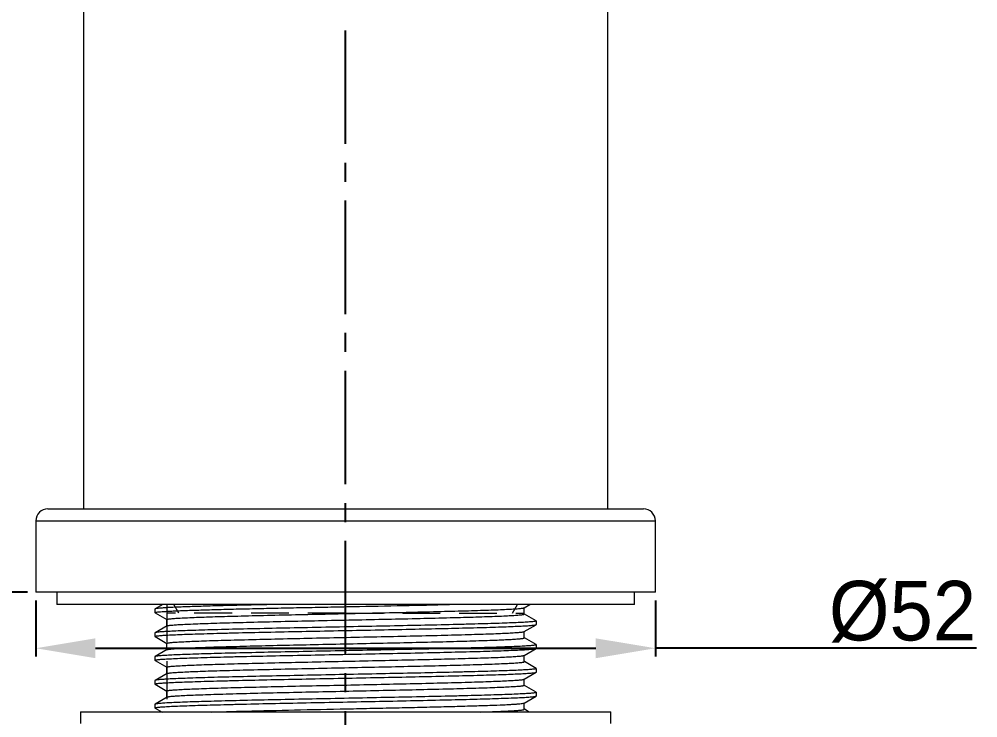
# Model space of a CAD drawing. Extents: x 8750 to 9170, y -15794 to -15200.
# Drawn here: x 8807.1 to 8887.6, y -15671 to -15612.3 of the extents above; entities that cross this region are included whole.
import ezdxf

# ---------------------------------------------------------------- set-up
doc = ezdxf.new("R2010")
doc.units = 0
doc.header["$MEASUREMENT"] = 0
doc.linetypes.add('CENTER2', pattern=[28.575, 19.05, -3.175, 3.175, -3.175])
doc.linetypes.add('HIDDEN2', pattern=[4.7625, 3.175, -1.5875])
doc.layers.get('DEFPOINTS').update_dxf_attribs({"linetype": 'CONTINUOUS'})
doc.layers.add('1', color=4, linetype='HIDDEN2', lineweight=13)
doc.layers.add('5', color=2, linetype='CONTINUOUS', lineweight=9)
doc.layers.add('CENTER', color=1, linetype='CENTER2')
doc.styles.get("Standard").update_dxf_attribs({"font": 'Gulim.ttf'})
doc.dimstyles.new('STANDARD$0', dxfattribs={"dimtxt": 3.5, "dimasz": 2.5, "dimexe": 0.7, "dimexo": 0.7, "dimgap": 0.5, "dimtad": 3, "dimdec": 4, "dimdsep": 46, "dimtxsty": 'Standard', "dimcen": 0, "dimclrd": 2, "dimclre": 2, "dimclrt": 4, "dimadec": 0, "dimazin": 0, "dimtp": 0.2, "dimtm": 0.1, "dimtfac": 0.5, "dimtdec": 4, "dimtmove": 1, "dimatfit": 3, "dimfxl": 0, "dimtolj": 1, "dimarcsym": 0})

# ---------------------------------------------------------------- blocks, each defined once
blk = doc.blocks.new('*D7')
at = {"layer": '5', "color": 2, "lineweight": -2}
for p, q in [((8797.392, -15395.959), (8787.886, -15395.959)), ((8788.586, -15400.959), (8788.586, -15655.459)), ((8807.834, -15660.459), (8787.886, -15660.459))]:
    blk.add_line(p, q, dxfattribs=at)
at = {"layer": '5', "color": 2}
for points in [[(8787.753, -15400.959), (8789.419, -15400.959), (8788.586, -15395.959)], [(8787.753, -15655.459), (8789.419, -15655.459), (8788.586, -15660.459)]]:
    blk.add_solid(points, dxfattribs=at)
at = {"layer": 'DEFPOINTS', "color": 0}
for p in [(8798.092, -15395.959), (8788.586, -15660.459), (8808.534, -15660.459)]:
    blk.add_point(p, dxfattribs=at)
at = {"layer": '5', "color": 4, "insert": (8783.133, -15527.593), "char_height": 5, "attachment_point": 5, "rotation": 90}
blk.add_mtext('\\A1;264.5', dxfattribs=at)
blk = doc.blocks.new('*D2')
at = {"layer": '5', "color": 2, "lineweight": -2}
for p, q in [((8808.534, -15661.159), (8808.534, -15665.865)), ((8860.534, -15661.159), (8860.534, -15665.865)), ((8813.534, -15665.165), (8855.534, -15665.165)), ((8887.501, -15665.165), (8860.534, -15665.165))]:
    blk.add_line(p, q, dxfattribs=at)
at = {"layer": '5', "color": 2}
for points in [[(8813.534, -15664.332), (8813.534, -15665.999), (8808.534, -15665.165)], [(8855.534, -15664.332), (8855.534, -15665.999), (8860.534, -15665.165)]]:
    blk.add_solid(points, dxfattribs=at)
at = {"layer": 'DEFPOINTS', "color": 0}
for p in [(8808.534, -15660.459), (8860.534, -15660.459), (8860.534, -15665.165)]:
    blk.add_point(p, dxfattribs=at)
at = {"layer": '5', "color": 4, "insert": (8881.286, -15662.102), "char_height": 5, "attachment_point": 5}
blk.add_mtext('\\A1;%%C52', dxfattribs=at)

msp = doc.modelspace()

# ---------------------------------------------------------------- linework, layer by layer
at = {"layer": '1', "color": 7, "linetype": 'Continuous', "lineweight": 18}
for p, q in [((8812.534, -15505.959), (8812.534, -15653.459)), ((8856.534, -15653.459), (8856.534, -15505.959)), ((8809.534, -15653.459), (8859.534, -15653.459)), ((8808.534, -15654.459), (8808.534, -15660.459)), ((8860.534, -15660.459), (8860.534, -15654.459)), ((8860.534, -15660.459), (8808.534, -15660.459)), ((8810.284, -15660.459), (8810.284, -15661.491)), ((8858.784, -15661.491), (8858.784, -15660.459)), ((8858.784, -15661.491), (8810.284, -15661.491)), ((8812.284, -15670.491), (8812.284, -15671.491)), ((8812.284, -15670.491), (8856.784, -15670.491)), ((8856.784, -15671.491), (8856.784, -15670.491))]:
    msp.add_line(p, q, dxfattribs=at)
at = {"layer": '1', "color": 1, "linetype": 'Continuous', "lineweight": 13}
msp.add_line((8808.534, -15654.459), (8860.534, -15654.459), dxfattribs=at)
at = {"layer": '1', "color": 7, "linetype": 'Continuous'}
for p, q in [((8819.185, -15661.491), (8818.543, -15661.862)), ((8849.524, -15661.764), (8849.996, -15661.491)), ((8818.543, -15661.862), (8818.534, -15661.872)), ((8818.534, -15661.873), (8818.534, -15662.174)), ((8818.543, -15662.185), (8818.534, -15662.174)), ((8818.543, -15662.186), (8819.531, -15662.756)), ((8849.534, -15662.296), (8849.534, -15661.764)), ((8850.525, -15662.862), (8849.537, -15662.291)), ((8819.544, -15663.284), (8818.543, -15663.862)), ((8819.534, -15663.296), (8819.534, -15662.752)), ((8849.524, -15663.764), (8850.525, -15663.186)), ((8850.525, -15662.862), (8850.534, -15662.872)), ((8850.525, -15663.185), (8850.534, -15663.174)), ((8850.534, -15662.872), (8850.534, -15663.174)), ((8818.543, -15663.862), (8818.534, -15663.873)), ((8818.534, -15663.872), (8818.534, -15664.174)), ((8849.534, -15664.295), (8849.534, -15663.764)), ((8818.543, -15664.185), (8818.534, -15664.174)), ((8818.543, -15664.186), (8819.531, -15664.756)), ((8819.534, -15665.295), (8819.534, -15664.751)), ((8850.525, -15664.862), (8849.537, -15664.291)), ((8850.525, -15664.862), (8850.534, -15664.873)), ((8850.534, -15664.873), (8850.534, -15665.175)), ((8819.544, -15665.284), (8818.543, -15665.862)), ((8849.524, -15665.764), (8850.525, -15665.186)), ((8850.525, -15665.185), (8850.534, -15665.175)), ((8818.543, -15665.862), (8818.534, -15665.872)), ((8818.534, -15665.872), (8818.534, -15666.175)), ((8818.543, -15666.185), (8818.534, -15666.175)), ((8818.543, -15666.186), (8819.531, -15666.756)), ((8849.534, -15666.295), (8849.534, -15665.764)), ((8850.525, -15666.862), (8849.537, -15666.291)), ((8819.544, -15667.284), (8818.543, -15667.862)), ((8819.534, -15667.295), (8819.534, -15666.751)), ((8849.524, -15667.764), (8850.525, -15667.186)), ((8850.525, -15666.862), (8850.534, -15666.873)), ((8850.525, -15667.185), (8850.534, -15667.175)), ((8850.534, -15666.873), (8850.534, -15667.175)), ((8818.543, -15667.862), (8818.534, -15667.872)), ((8818.534, -15667.873), (8818.534, -15668.175)), ((8849.534, -15668.295), (8849.534, -15667.764)), ((8818.543, -15668.185), (8818.534, -15668.175)), ((8818.543, -15668.186), (8819.531, -15668.756)), ((8819.534, -15669.295), (8819.534, -15668.751)), ((8850.525, -15668.862), (8849.537, -15668.291)), ((8850.525, -15668.862), (8850.534, -15668.872)), ((8850.534, -15668.872), (8850.534, -15669.175)), ((8819.544, -15669.284), (8818.543, -15669.862)), ((8849.524, -15669.764), (8850.525, -15669.186)), ((8849.534, -15670.296), (8849.534, -15669.764)), ((8850.525, -15669.185), (8850.534, -15669.175)), ((8818.543, -15669.862), (8818.534, -15669.873)), ((8818.534, -15669.872), (8818.534, -15670.175)), ((8818.543, -15670.185), (8818.534, -15670.175)), ((8818.543, -15670.186), (8819.128, -15670.524)), ((8849.94, -15670.524), (8849.537, -15670.291))]:
    msp.add_line(p, q, dxfattribs=at)
at = {"layer": '1'}
for p, q in [((8819.534, -15661.491), (8819.534, -15670.491)), ((8820.534, -15662.223), (8820.111, -15661.491)), ((8848.534, -15662.223), (8848.957, -15661.491)), ((8834.534, -15662.223), (8819.534, -15662.223)), ((8834.534, -15662.223), (8849.534, -15662.223))]:
    msp.add_line(p, q, dxfattribs=at)
at = {"layer": '1', "color": 7, "linetype": 'Continuous', "lineweight": 18}
for centre, start, end in [((8809.534, -15654.459), 90, 180), ((8859.534, -15654.459), 0, 90)]:
    msp.add_arc(centre, 1, start, end, dxfattribs=at)
at = {"layer": '1', "color": 7, "linetype": 'Continuous'}
for points, knots in [([(8818.534, -15662.173), (8818.536, -15662.168), (8818.551, -15662.159), (8818.58, -15662.15), (8818.629, -15662.139), (8818.727, -15662.124), (8818.895, -15662.105), (8819.148, -15662.085), (8819.47, -15662.065), (8819.86, -15662.044), (8820.315, -15662.022), (8821.047, -15661.992), (8822.109, -15661.956), (8823.545, -15661.915), (8825.177, -15661.872), (8826.977, -15661.831), (8828.912, -15661.789), (8830.947, -15661.746), (8833.047, -15661.704), (8835.866, -15661.648), (8839.267, -15661.58), (8841.955, -15661.522), (8843.242, -15661.491)], [0, 0, 0, 0, 0.00064, 0.001913, 0.003879, 0.006552, 0.014025, 0.024319, 0.037394, 0.053196, 0.071653, 0.092688, 0.142095, 0.200539, 0.266977, 0.34022, 0.41896, 0.501789, 0.587226, 0.673746, 0.843854, 1, 1, 1, 1]), ([(8828.72, -15661.491), (8828.02, -15661.506), (8826.675, -15661.536), (8824.755, -15661.582), (8823.042, -15661.626), (8821.572, -15661.673), (8820.513, -15661.711), (8819.811, -15661.744), (8819.4, -15661.767), (8819.069, -15661.79), (8818.818, -15661.811), (8818.654, -15661.834), (8818.568, -15661.847), (8818.543, -15661.862)], [0, 0, 0, 0, 0.206292, 0.396147, 0.565552, 0.710927, 0.829202, 0.877373, 0.91789, 0.950537, 0.975157, 0.991638, 1, 1, 1, 1]), ([(8818.534, -15662.175), (8818.534, -15662.175), (8818.534, -15662.174), (8818.534, -15662.173), (8818.534, -15662.173)], [0, 0, 0, 0, 0.49584, 1, 1, 1, 1]), ([(8819.534, -15662.752), (8819.534, -15662.744), (8819.565, -15662.73), (8819.614, -15662.718), (8819.705, -15662.702), (8819.827, -15662.688), (8819.985, -15662.674), (8820.263, -15662.653), (8820.693, -15662.627), (8821.307, -15662.597), (8822.045, -15662.565), (8822.9, -15662.534), (8823.865, -15662.503), (8824.93, -15662.473), (8826.521, -15662.43), (8828.679, -15662.378), (8831.413, -15662.32), (8834.265, -15662.261), (8837.126, -15662.195), (8839.89, -15662.138), (8842.453, -15662.076), (8844.418, -15662.024), (8845.819, -15661.983), (8846.716, -15661.953), (8847.499, -15661.922), (8848.16, -15661.891), (8848.692, -15661.86), (8849.054, -15661.834), (8849.275, -15661.812), (8849.39, -15661.798), (8849.469, -15661.783), (8849.511, -15661.772), (8849.524, -15661.764)], [0, 0, 0, 0, 0.000783, 0.00262, 0.005597, 0.009725, 0.014999, 0.021409, 0.037586, 0.058108, 0.082786, 0.111388, 0.143644, 0.179253, 0.21788, 0.302711, 0.394955, 0.49115, 0.587687, 0.680942, 0.767416, 0.843866, 0.877417, 0.907422, 0.9336, 0.955706, 0.973535, 0.98692, 0.99191, 0.995751, 0.998441, 1, 1, 1, 1]), ([(8819.544, -15663.284), (8819.558, -15663.276), (8819.599, -15663.265), (8819.679, -15663.25), (8819.793, -15663.236), (8820.014, -15663.213), (8820.376, -15663.187), (8820.908, -15663.157), (8821.569, -15663.127), (8822.352, -15663.097), (8823.25, -15663.066), (8824.65, -15663.023), (8826.616, -15662.972), (8829.179, -15662.91), (8831.943, -15662.851), (8834.804, -15662.789), (8837.655, -15662.73), (8840.389, -15662.668), (8842.547, -15662.617), (8844.138, -15662.575), (8845.203, -15662.544), (8846.168, -15662.514), (8847.024, -15662.483), (8847.761, -15662.453), (8848.375, -15662.422), (8848.806, -15662.396), (8849.083, -15662.374), (8849.242, -15662.359), (8849.363, -15662.345), (8849.455, -15662.329), (8849.503, -15662.317), (8849.534, -15662.303), (8849.534, -15662.295)], [0, 0, 0, 0, 0.001558, 0.004249, 0.008091, 0.013082, 0.026468, 0.044296, 0.066401, 0.092577, 0.122583, 0.156134, 0.232584, 0.319058, 0.412313, 0.508849, 0.605044, 0.697287, 0.782117, 0.820743, 0.856351, 0.888606, 0.917206, 0.941883, 0.962405, 0.978583, 0.984995, 0.990271, 0.9944, 0.997378, 0.999216, 1, 1, 1, 1]), ([(8818.534, -15664.173), (8818.537, -15664.164), (8818.571, -15664.153), (8818.627, -15664.139), (8818.728, -15664.124), (8818.861, -15664.109), (8819.033, -15664.094), (8819.334, -15664.072), (8819.799, -15664.046), (8820.459, -15664.016), (8821.251, -15663.985), (8822.168, -15663.955), (8823.202, -15663.925), (8824.341, -15663.894), (8826.042, -15663.851), (8828.346, -15663.801), (8831.264, -15663.739), (8834.304, -15663.68), (8837.352, -15663.618), (8840.295, -15663.559), (8843.022, -15663.497), (8845.113, -15663.446), (8846.601, -15663.403), (8847.554, -15663.372), (8848.385, -15663.342), (8849.085, -15663.312), (8849.649, -15663.282), (8850.032, -15663.256), (8850.265, -15663.233), (8850.385, -15663.219), (8850.468, -15663.204), (8850.511, -15663.193), (8850.525, -15663.185)], [0, 0, 0, 0, 0.000858, 0.0028, 0.005886, 0.010122, 0.015502, 0.022017, 0.038392, 0.059096, 0.083939, 0.112688, 0.145073, 0.180793, 0.219511, 0.304464, 0.39675, 0.492911, 0.589345, 0.682439, 0.768705, 0.844913, 0.878335, 0.908209, 0.934252, 0.956223, 0.973918, 0.987174, 0.992101, 0.995879, 0.998506, 1, 1, 1, 1]), ([(8850.534, -15662.872), (8850.534, -15662.881), (8850.501, -15662.894), (8850.449, -15662.906), (8850.351, -15662.922), (8850.222, -15662.937), (8850.053, -15662.952), (8849.756, -15662.973), (8849.296, -15663), (8848.641, -15663.03), (8847.852, -15663.061), (8846.939, -15663.091), (8845.908, -15663.121), (8844.77, -15663.152), (8843.071, -15663.195), (8840.767, -15663.246), (8837.847, -15663.308), (8834.804, -15663.367), (8831.75, -15663.429), (8828.801, -15663.488), (8826.067, -15663.55), (8823.971, -15663.601), (8822.479, -15663.644), (8821.523, -15663.675), (8820.69, -15663.705), (8819.987, -15663.735), (8819.421, -15663.765), (8819.038, -15663.791), (8818.804, -15663.814), (8818.684, -15663.828), (8818.601, -15663.843), (8818.557, -15663.854), (8818.543, -15663.862)], [0, 0, 0, 0, 0.000764, 0.002596, 0.005573, 0.009705, 0.014985, 0.021404, 0.037603, 0.058152, 0.082863, 0.111502, 0.143801, 0.179458, 0.218134, 0.303067, 0.395411, 0.491693, 0.588296, 0.681587, 0.768062, 0.844471, 0.877986, 0.907945, 0.934063, 0.956099, 0.973846, 0.987141, 0.992082, 0.99587, 0.998504, 1, 1, 1, 1]), ([(8819.534, -15664.751), (8819.534, -15664.744), (8819.565, -15664.73), (8819.614, -15664.718), (8819.705, -15664.703), (8819.827, -15664.688), (8819.985, -15664.673), (8820.263, -15664.652), (8820.693, -15664.626), (8821.307, -15664.596), (8822.045, -15664.564), (8822.9, -15664.534), (8823.865, -15664.504), (8824.93, -15664.475), (8826.521, -15664.433), (8828.679, -15664.38), (8831.413, -15664.317), (8834.264, -15664.258), (8837.126, -15664.195), (8839.89, -15664.139), (8842.453, -15664.078), (8844.418, -15664.024), (8845.819, -15663.982), (8846.716, -15663.952), (8847.499, -15663.921), (8848.16, -15663.891), (8848.692, -15663.86), (8849.054, -15663.835), (8849.275, -15663.813), (8849.39, -15663.798), (8849.469, -15663.783), (8849.511, -15663.772), (8849.524, -15663.764)], [0, 0, 0, 0, 0.00078, 0.002616, 0.005592, 0.00972, 0.014996, 0.021407, 0.037585, 0.058107, 0.082785, 0.111386, 0.143641, 0.17925, 0.217876, 0.302708, 0.394951, 0.491146, 0.587682, 0.680938, 0.767413, 0.843863, 0.877414, 0.907419, 0.933596, 0.955702, 0.973531, 0.986915, 0.991904, 0.995746, 0.998438, 1, 1, 1, 1]), ([(8818.534, -15664.175), (8818.534, -15664.175), (8818.534, -15664.174), (8818.534, -15664.173), (8818.534, -15664.173)], [0, 0, 0, 0, 0.495968, 1, 1, 1, 1]), ([(8850.534, -15664.873), (8850.534, -15664.881), (8850.501, -15664.895), (8850.449, -15664.907), (8850.351, -15664.922), (8850.222, -15664.937), (8850.053, -15664.952), (8849.756, -15664.974), (8849.296, -15665), (8848.641, -15665.03), (8847.852, -15665.061), (8846.939, -15665.091), (8845.908, -15665.121), (8844.77, -15665.152), (8843.071, -15665.195), (8840.767, -15665.246), (8837.847, -15665.308), (8834.804, -15665.367), (8831.75, -15665.429), (8828.8, -15665.488), (8826.067, -15665.55), (8823.971, -15665.601), (8822.479, -15665.644), (8821.523, -15665.675), (8820.69, -15665.705), (8819.987, -15665.735), (8819.421, -15665.765), (8819.038, -15665.791), (8818.804, -15665.814), (8818.684, -15665.828), (8818.601, -15665.843), (8818.557, -15665.854), (8818.543, -15665.862)], [0, 0, 0, 0, 0.000762, 0.002593, 0.005569, 0.009701, 0.014981, 0.0214, 0.037599, 0.058149, 0.082859, 0.111499, 0.143799, 0.179455, 0.218133, 0.303067, 0.39541, 0.491694, 0.588297, 0.68159, 0.768065, 0.844474, 0.877989, 0.907948, 0.934066, 0.956102, 0.97385, 0.987145, 0.992085, 0.995873, 0.998506, 1, 1, 1, 1]), ([(8819.544, -15665.284), (8819.558, -15665.276), (8819.599, -15665.265), (8819.679, -15665.25), (8819.793, -15665.236), (8820.014, -15665.213), (8820.376, -15665.187), (8820.908, -15665.157), (8821.569, -15665.127), (8822.352, -15665.097), (8823.25, -15665.066), (8824.65, -15665.023), (8826.616, -15664.972), (8829.179, -15664.91), (8831.943, -15664.851), (8834.804, -15664.789), (8837.655, -15664.73), (8840.389, -15664.668), (8842.547, -15664.617), (8844.138, -15664.575), (8845.203, -15664.544), (8846.168, -15664.514), (8847.024, -15664.483), (8847.761, -15664.453), (8848.375, -15664.422), (8848.806, -15664.396), (8849.083, -15664.374), (8849.242, -15664.359), (8849.363, -15664.345), (8849.455, -15664.329), (8849.503, -15664.317), (8849.534, -15664.303), (8849.534, -15664.296)], [0, 0, 0, 0, 0.001555, 0.004244, 0.008086, 0.013076, 0.026463, 0.044291, 0.066396, 0.092574, 0.12258, 0.156131, 0.232581, 0.319057, 0.412312, 0.508849, 0.605044, 0.697288, 0.782119, 0.820745, 0.856354, 0.88861, 0.91721, 0.941887, 0.962409, 0.978587, 0.984999, 0.990275, 0.994404, 0.997381, 0.999218, 1, 1, 1, 1]), ([(8818.534, -15666.173), (8818.537, -15666.164), (8818.571, -15666.153), (8818.627, -15666.139), (8818.728, -15666.124), (8818.861, -15666.109), (8819.033, -15666.094), (8819.334, -15666.072), (8819.798, -15666.046), (8820.458, -15666.016), (8821.251, -15665.985), (8822.168, -15665.955), (8823.201, -15665.925), (8824.341, -15665.894), (8826.041, -15665.851), (8828.346, -15665.801), (8831.263, -15665.739), (8834.303, -15665.68), (8837.352, -15665.618), (8840.295, -15665.559), (8843.022, -15665.497), (8845.112, -15665.446), (8846.601, -15665.403), (8847.554, -15665.372), (8848.385, -15665.342), (8849.085, -15665.312), (8849.649, -15665.282), (8850.031, -15665.256), (8850.265, -15665.233), (8850.385, -15665.219), (8850.467, -15665.204), (8850.511, -15665.194), (8850.525, -15665.186)], [0, 0, 0, 0, 0.000857, 0.002798, 0.005882, 0.010117, 0.015497, 0.02201, 0.038383, 0.059085, 0.083926, 0.112674, 0.145059, 0.180779, 0.219496, 0.304449, 0.396736, 0.4929, 0.589337, 0.682433, 0.768701, 0.844911, 0.878335, 0.90821, 0.934254, 0.956225, 0.973922, 0.987179, 0.992105, 0.995883, 0.998509, 1, 1, 1, 1]), ([(8818.534, -15666.175), (8818.534, -15666.175), (8818.534, -15666.174), (8818.534, -15666.173), (8818.534, -15666.173)], [0, 0, 0, 0, 0.496051, 1, 1, 1, 1]), ([(8819.534, -15666.751), (8819.534, -15666.743), (8819.565, -15666.73), (8819.614, -15666.718), (8819.705, -15666.703), (8819.827, -15666.688), (8819.985, -15666.673), (8820.263, -15666.652), (8820.693, -15666.626), (8821.307, -15666.596), (8822.045, -15666.565), (8822.9, -15666.534), (8823.865, -15666.503), (8824.93, -15666.473), (8826.521, -15666.432), (8828.679, -15666.379), (8831.413, -15666.318), (8834.265, -15666.262), (8837.126, -15666.196), (8839.89, -15666.136), (8842.453, -15666.076), (8844.418, -15666.024), (8845.819, -15665.983), (8846.716, -15665.953), (8847.499, -15665.923), (8848.16, -15665.892), (8848.692, -15665.86), (8849.054, -15665.834), (8849.275, -15665.812), (8849.39, -15665.797), (8849.469, -15665.782), (8849.511, -15665.772), (8849.524, -15665.764)], [0, 0, 0, 0, 0.00078, 0.002615, 0.005591, 0.009719, 0.014995, 0.021406, 0.037584, 0.058105, 0.082783, 0.111384, 0.14364, 0.17925, 0.217877, 0.302709, 0.394953, 0.491148, 0.587685, 0.680939, 0.767414, 0.843864, 0.877415, 0.90742, 0.933598, 0.955705, 0.973535, 0.986922, 0.991912, 0.995753, 0.998443, 1, 1, 1, 1]), ([(8819.544, -15667.284), (8819.558, -15667.276), (8819.599, -15667.265), (8819.679, -15667.25), (8819.793, -15667.236), (8820.014, -15667.213), (8820.376, -15667.187), (8820.908, -15667.157), (8821.569, -15667.127), (8822.352, -15667.097), (8823.25, -15667.066), (8824.65, -15667.023), (8826.616, -15666.972), (8829.178, -15666.91), (8831.943, -15666.851), (8834.804, -15666.789), (8837.655, -15666.73), (8840.389, -15666.668), (8842.547, -15666.617), (8844.138, -15666.575), (8845.203, -15666.544), (8846.168, -15666.514), (8847.024, -15666.483), (8847.761, -15666.453), (8848.375, -15666.422), (8848.806, -15666.396), (8849.083, -15666.374), (8849.242, -15666.359), (8849.363, -15666.345), (8849.455, -15666.329), (8849.503, -15666.317), (8849.534, -15666.303), (8849.534, -15666.295)], [0, 0, 0, 0, 0.001555, 0.004244, 0.008085, 0.013076, 0.026462, 0.04429, 0.066395, 0.092572, 0.122579, 0.15613, 0.232579, 0.319053, 0.412309, 0.508846, 0.605041, 0.697284, 0.782114, 0.820741, 0.85635, 0.888605, 0.917205, 0.941882, 0.962404, 0.978583, 0.984994, 0.99027, 0.994399, 0.997378, 0.999216, 1, 1, 1, 1]), ([(8818.534, -15668.173), (8818.537, -15668.164), (8818.571, -15668.153), (8818.627, -15668.139), (8818.728, -15668.124), (8818.861, -15668.109), (8819.033, -15668.094), (8819.334, -15668.072), (8819.799, -15668.046), (8820.459, -15668.016), (8821.252, -15667.985), (8822.169, -15667.955), (8823.202, -15667.925), (8824.342, -15667.894), (8826.043, -15667.851), (8828.347, -15667.801), (8831.264, -15667.739), (8834.304, -15667.68), (8837.353, -15667.618), (8840.296, -15667.559), (8843.023, -15667.497), (8845.113, -15667.446), (8846.601, -15667.403), (8847.554, -15667.372), (8848.385, -15667.342), (8849.085, -15667.312), (8849.649, -15667.282), (8850.032, -15667.256), (8850.265, -15667.233), (8850.385, -15667.219), (8850.467, -15667.204), (8850.511, -15667.194), (8850.525, -15667.186)], [0, 0, 0, 0, 0.000859, 0.002802, 0.005889, 0.010127, 0.015508, 0.022024, 0.038401, 0.059107, 0.083951, 0.112702, 0.145089, 0.18081, 0.219529, 0.304483, 0.396768, 0.492928, 0.589361, 0.682453, 0.768717, 0.844923, 0.878344, 0.908216, 0.934259, 0.95623, 0.973924, 0.98718, 0.992106, 0.995883, 0.998509, 1, 1, 1, 1]), ([(8850.534, -15666.873), (8850.534, -15666.881), (8850.501, -15666.895), (8850.449, -15666.907), (8850.351, -15666.922), (8850.222, -15666.937), (8850.053, -15666.952), (8849.756, -15666.973), (8849.296, -15667), (8848.641, -15667.03), (8847.852, -15667.061), (8846.939, -15667.091), (8845.908, -15667.121), (8844.77, -15667.152), (8843.071, -15667.195), (8840.767, -15667.246), (8837.847, -15667.308), (8834.804, -15667.367), (8831.75, -15667.429), (8828.8, -15667.488), (8826.067, -15667.55), (8823.971, -15667.601), (8822.479, -15667.644), (8821.523, -15667.675), (8820.69, -15667.705), (8819.987, -15667.735), (8819.421, -15667.765), (8819.038, -15667.791), (8818.804, -15667.814), (8818.684, -15667.828), (8818.601, -15667.843), (8818.557, -15667.854), (8818.543, -15667.862)], [0, 0, 0, 0, 0.000762, 0.002591, 0.005567, 0.009699, 0.014979, 0.021398, 0.037597, 0.058147, 0.082858, 0.111497, 0.143797, 0.179454, 0.218131, 0.303066, 0.395409, 0.491692, 0.588296, 0.681589, 0.768064, 0.844473, 0.877988, 0.907947, 0.934066, 0.956101, 0.973849, 0.987144, 0.992085, 0.995873, 0.998506, 1, 1, 1, 1]), ([(8819.534, -15668.751), (8819.534, -15668.743), (8819.565, -15668.73), (8819.614, -15668.718), (8819.705, -15668.703), (8819.827, -15668.689), (8819.985, -15668.673), (8820.263, -15668.651), (8820.693, -15668.625), (8821.307, -15668.596), (8822.045, -15668.565), (8822.9, -15668.534), (8823.865, -15668.503), (8824.93, -15668.473), (8826.522, -15668.432), (8828.68, -15668.38), (8831.413, -15668.317), (8834.265, -15668.26), (8837.126, -15668.196), (8839.89, -15668.138), (8842.453, -15668.079), (8844.418, -15668.025), (8845.819, -15667.981), (8846.716, -15667.951), (8847.499, -15667.921), (8848.16, -15667.89), (8848.692, -15667.86), (8849.054, -15667.834), (8849.275, -15667.812), (8849.39, -15667.798), (8849.469, -15667.783), (8849.511, -15667.772), (8849.524, -15667.764)], [0, 0, 0, 0, 0.000778, 0.00261, 0.005586, 0.009715, 0.014991, 0.021403, 0.037582, 0.058103, 0.082781, 0.111383, 0.143639, 0.179249, 0.217876, 0.302709, 0.394954, 0.49115, 0.587686, 0.68094, 0.767414, 0.843864, 0.877416, 0.907422, 0.933599, 0.955704, 0.973533, 0.986918, 0.991907, 0.995748, 0.99844, 1, 1, 1, 1]), ([(8818.534, -15668.175), (8818.534, -15668.175), (8818.534, -15668.174), (8818.534, -15668.173), (8818.534, -15668.173)], [0, 0, 0, 0, 0.495877, 1, 1, 1, 1]), ([(8850.534, -15668.872), (8850.534, -15668.881), (8850.501, -15668.894), (8850.449, -15668.906), (8850.351, -15668.922), (8850.222, -15668.937), (8850.053, -15668.952), (8849.756, -15668.973), (8849.296, -15669), (8848.641, -15669.03), (8847.852, -15669.061), (8846.939, -15669.091), (8845.908, -15669.121), (8844.77, -15669.152), (8843.071, -15669.195), (8840.767, -15669.246), (8837.847, -15669.308), (8834.804, -15669.367), (8831.75, -15669.429), (8828.801, -15669.488), (8826.067, -15669.55), (8823.971, -15669.601), (8822.479, -15669.644), (8821.523, -15669.675), (8820.69, -15669.705), (8819.987, -15669.735), (8819.421, -15669.765), (8819.038, -15669.791), (8818.804, -15669.814), (8818.684, -15669.828), (8818.601, -15669.843), (8818.557, -15669.854), (8818.543, -15669.862)], [0, 0, 0, 0, 0.000764, 0.002596, 0.005573, 0.009705, 0.014986, 0.021404, 0.037603, 0.058153, 0.082863, 0.111503, 0.143802, 0.179458, 0.218135, 0.303068, 0.395411, 0.491693, 0.588295, 0.681587, 0.768062, 0.84447, 0.877985, 0.907943, 0.934062, 0.956097, 0.973845, 0.987139, 0.99208, 0.995869, 0.998503, 1, 1, 1, 1]), ([(8849.534, -15668.295), (8849.534, -15668.303), (8849.503, -15668.317), (8849.455, -15668.328), (8849.363, -15668.343), (8849.242, -15668.357), (8849.083, -15668.372), (8848.806, -15668.394), (8848.375, -15668.422), (8847.762, -15668.453), (8847.024, -15668.483), (8846.168, -15668.513), (8845.203, -15668.544), (8844.138, -15668.575), (8842.547, -15668.617), (8840.389, -15668.665), (8837.655, -15668.728), (8834.804, -15668.79), (8831.942, -15668.85), (8829.178, -15668.911), (8826.615, -15668.97), (8824.65, -15669.02), (8823.25, -15669.065), (8822.352, -15669.097), (8821.569, -15669.127), (8820.908, -15669.157), (8820.376, -15669.187), (8820.014, -15669.213), (8819.793, -15669.236), (8819.679, -15669.25), (8819.599, -15669.265), (8819.558, -15669.276), (8819.544, -15669.284)], [0, 0, 0, 0, 0.000776, 0.002607, 0.005581, 0.009709, 0.014984, 0.021397, 0.037577, 0.058101, 0.082778, 0.111378, 0.143634, 0.179245, 0.217873, 0.302707, 0.394955, 0.491154, 0.587692, 0.680948, 0.767422, 0.84387, 0.877421, 0.907428, 0.933604, 0.955709, 0.973537, 0.986924, 0.991914, 0.995756, 0.998445, 1, 1, 1, 1]), ([(8818.534, -15670.173), (8818.537, -15670.164), (8818.571, -15670.153), (8818.627, -15670.139), (8818.728, -15670.124), (8818.861, -15670.109), (8819.033, -15670.094), (8819.334, -15670.072), (8819.798, -15670.046), (8820.458, -15670.016), (8821.251, -15669.985), (8822.168, -15669.955), (8823.201, -15669.925), (8824.341, -15669.894), (8826.041, -15669.851), (8828.346, -15669.801), (8831.263, -15669.739), (8834.303, -15669.68), (8837.352, -15669.618), (8840.295, -15669.559), (8843.022, -15669.497), (8845.112, -15669.446), (8846.601, -15669.403), (8847.554, -15669.372), (8848.385, -15669.342), (8849.085, -15669.312), (8849.649, -15669.282), (8850.031, -15669.256), (8850.265, -15669.233), (8850.385, -15669.219), (8850.467, -15669.204), (8850.511, -15669.194), (8850.525, -15669.186)], [0, 0, 0, 0, 0.000857, 0.002797, 0.005881, 0.010116, 0.015496, 0.022009, 0.038382, 0.059084, 0.083926, 0.112673, 0.145058, 0.180778, 0.219496, 0.304449, 0.396736, 0.4929, 0.589336, 0.682432, 0.768701, 0.844912, 0.878335, 0.90821, 0.934254, 0.956226, 0.973923, 0.987179, 0.992106, 0.995883, 0.998509, 1, 1, 1, 1]), ([(8823.251, -15670.524), (8824.385, -15670.486), (8826.885, -15670.421), (8830.863, -15670.328), (8834.446, -15670.257), (8837.381, -15670.191), (8839.521, -15670.144), (8841.549, -15670.099), (8843.423, -15670.051), (8845.098, -15670.004), (8846.54, -15669.959), (8847.58, -15669.92), (8848.27, -15669.886), (8848.676, -15669.862), (8849.003, -15669.838), (8849.251, -15669.816), (8849.414, -15669.792), (8849.5, -15669.777), (8849.524, -15669.763)], [0, 0, 0, 0, 0.129466, 0.285384, 0.453999, 0.538428, 0.620436, 0.698204, 0.770008, 0.834256, 0.889524, 0.934586, 0.952972, 0.968456, 0.98095, 0.990391, 0.996739, 1, 1, 1, 1]), ([(8818.534, -15670.175), (8818.534, -15670.174), (8818.534, -15670.174), (8818.534, -15670.173), (8818.534, -15670.173)], [0, 0, 0, 0, 0.496083, 1, 1, 1, 1]), ([(8845.842, -15670.524), (8846.121, -15670.515), (8846.646, -15670.497), (8847.383, -15670.469), (8848.017, -15670.441), (8848.543, -15670.413), (8848.912, -15670.388), (8849.149, -15670.368), (8849.284, -15670.354), (8849.388, -15670.341), (8849.466, -15670.326), (8849.509, -15670.315), (8849.534, -15670.302), (8849.534, -15670.295)], [0, 0, 0, 0, 0.225802, 0.425323, 0.596991, 0.739425, 0.85151, 0.895892, 0.932401, 0.960974, 0.981604, 0.994388, 1, 1, 1, 1])]:
    msp.add_open_spline(points, degree=3, knots=knots, dxfattribs=at)
at = {"layer": 'CENTER', "color": 1, "linetype": 'CENTER2', "ltscale": 0.5}
msp.add_line((8834.534, -15708.541), (8834.534, -15358.479), dxfattribs=at)

# ---------------------------------------------------------------- dimensions: what is measured, and where the dimension line sits
at = {"layer": '5'}
dim = msp.add_linear_dim(base=(8788.586, -15660.459), p1=(8798.092, -15395.959), p2=(8808.534, -15660.459), angle=90, dimstyle='STANDARD$0', override={"dimtxt": 5, "dimasz": 5, "dimdec": 1, "dimzin": 9, "dimtdec": 1, "dimfxl": 1.25, "dimtfill": 1}, dxfattribs=at)
dim.commit()
dim.dimension.update_dxf_attribs({"geometry": '*D7', "text_midpoint": (8786.199, -15527.593), "dimtype": 128})
dim = msp.add_linear_dim(base=(8860.534, -15665.165), p1=(8808.534, -15660.459), p2=(8860.534, -15660.459), text='%%C52', dimstyle='STANDARD$0', override={"dimtxt": 5, "dimasz": 5, "dimdec": 1, "dimzin": 9, "dimtdec": 1, "dimfxl": 1.25, "dimtfill": 1}, dxfattribs=at)
dim.commit()
dim.dimension.update_dxf_attribs({"geometry": '*D2', "text_midpoint": (8881.286, -15665.165), "dimtype": 128})

doc.saveas('drawing.dxf')
